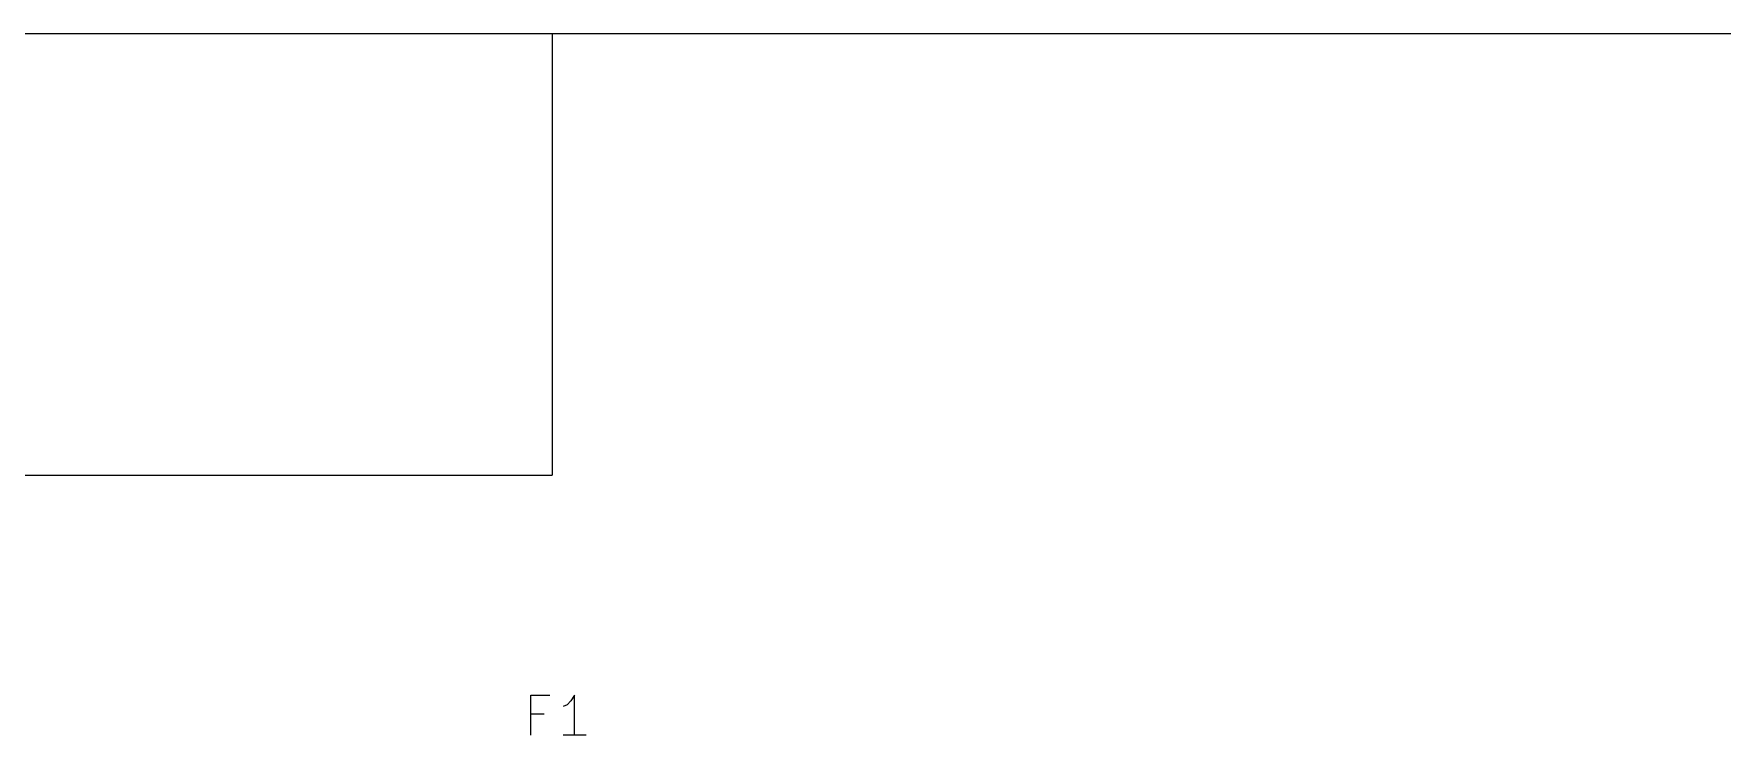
# Model space of a CAD drawing. Extents: x 0.3 to 16.3, y -11.7 to -0.2.
# Drawn here: x 2.896 to 5.005, y -1.073 to -0.197 of the extents above; entities that cross this region are included whole.
import ezdxf

# ---------------------------------------------------------------- set-up
doc = ezdxf.new("R2010")
doc.units = 0
doc.header["$MEASUREMENT"] = 0
doc.layers.add('CYAN2', color=4, linetype='CONTINUOUS')
doc.layers.add('RED2', color=1, linetype='CONTINUOUS')

msp = doc.modelspace()

# ---------------------------------------------------------------- linework, layer by layer
at = {"layer": 'CYAN2', "linetype": 'CONTINUOUS'}
for p, q in [((3.5167, -1.0728), (3.5167, -1.0228)), ((3.5167, -1.0228), (3.5405, -1.0228)), ((3.5167, -1.0728), (3.5167, -1.0228)), ((3.5167, -1.0228), (3.5405, -1.0228)), ((3.5667, -1.0299), (3.5619, -1.0347)), ((3.5667, -1.0299), (3.5619, -1.0347)), ((3.5714, -1.0228), (3.5667, -1.0299)), ((3.5714, -1.0228), (3.5667, -1.0299)), ((3.5714, -1.0728), (3.5714, -1.0228)), ((3.5714, -1.0728), (3.5714, -1.0228)), ((3.5333, -1.0466), (3.5167, -1.0466)), ((3.5333, -1.0466), (3.5167, -1.0466)), ((3.5619, -1.0347), (3.5571, -1.0371)), ((3.5619, -1.0347), (3.5571, -1.0371)), ((3.5857, -1.0728), (3.5571, -1.0728)), ((3.5857, -1.0728), (3.5571, -1.0728))]:
    msp.add_line(p, q, dxfattribs=at)
at = {"layer": 'RED2', "linetype": 'CONTINUOUS'}
for p, q in [((16.3381, -0.1969), (0.7874, -0.1969)), ((3.5433, -0.1969), (3.5433, -0.748)), ((0.7874, -0.748), (3.5433, -0.748))]:
    msp.add_line(p, q, dxfattribs=at)

doc.saveas('drawing.dxf')
